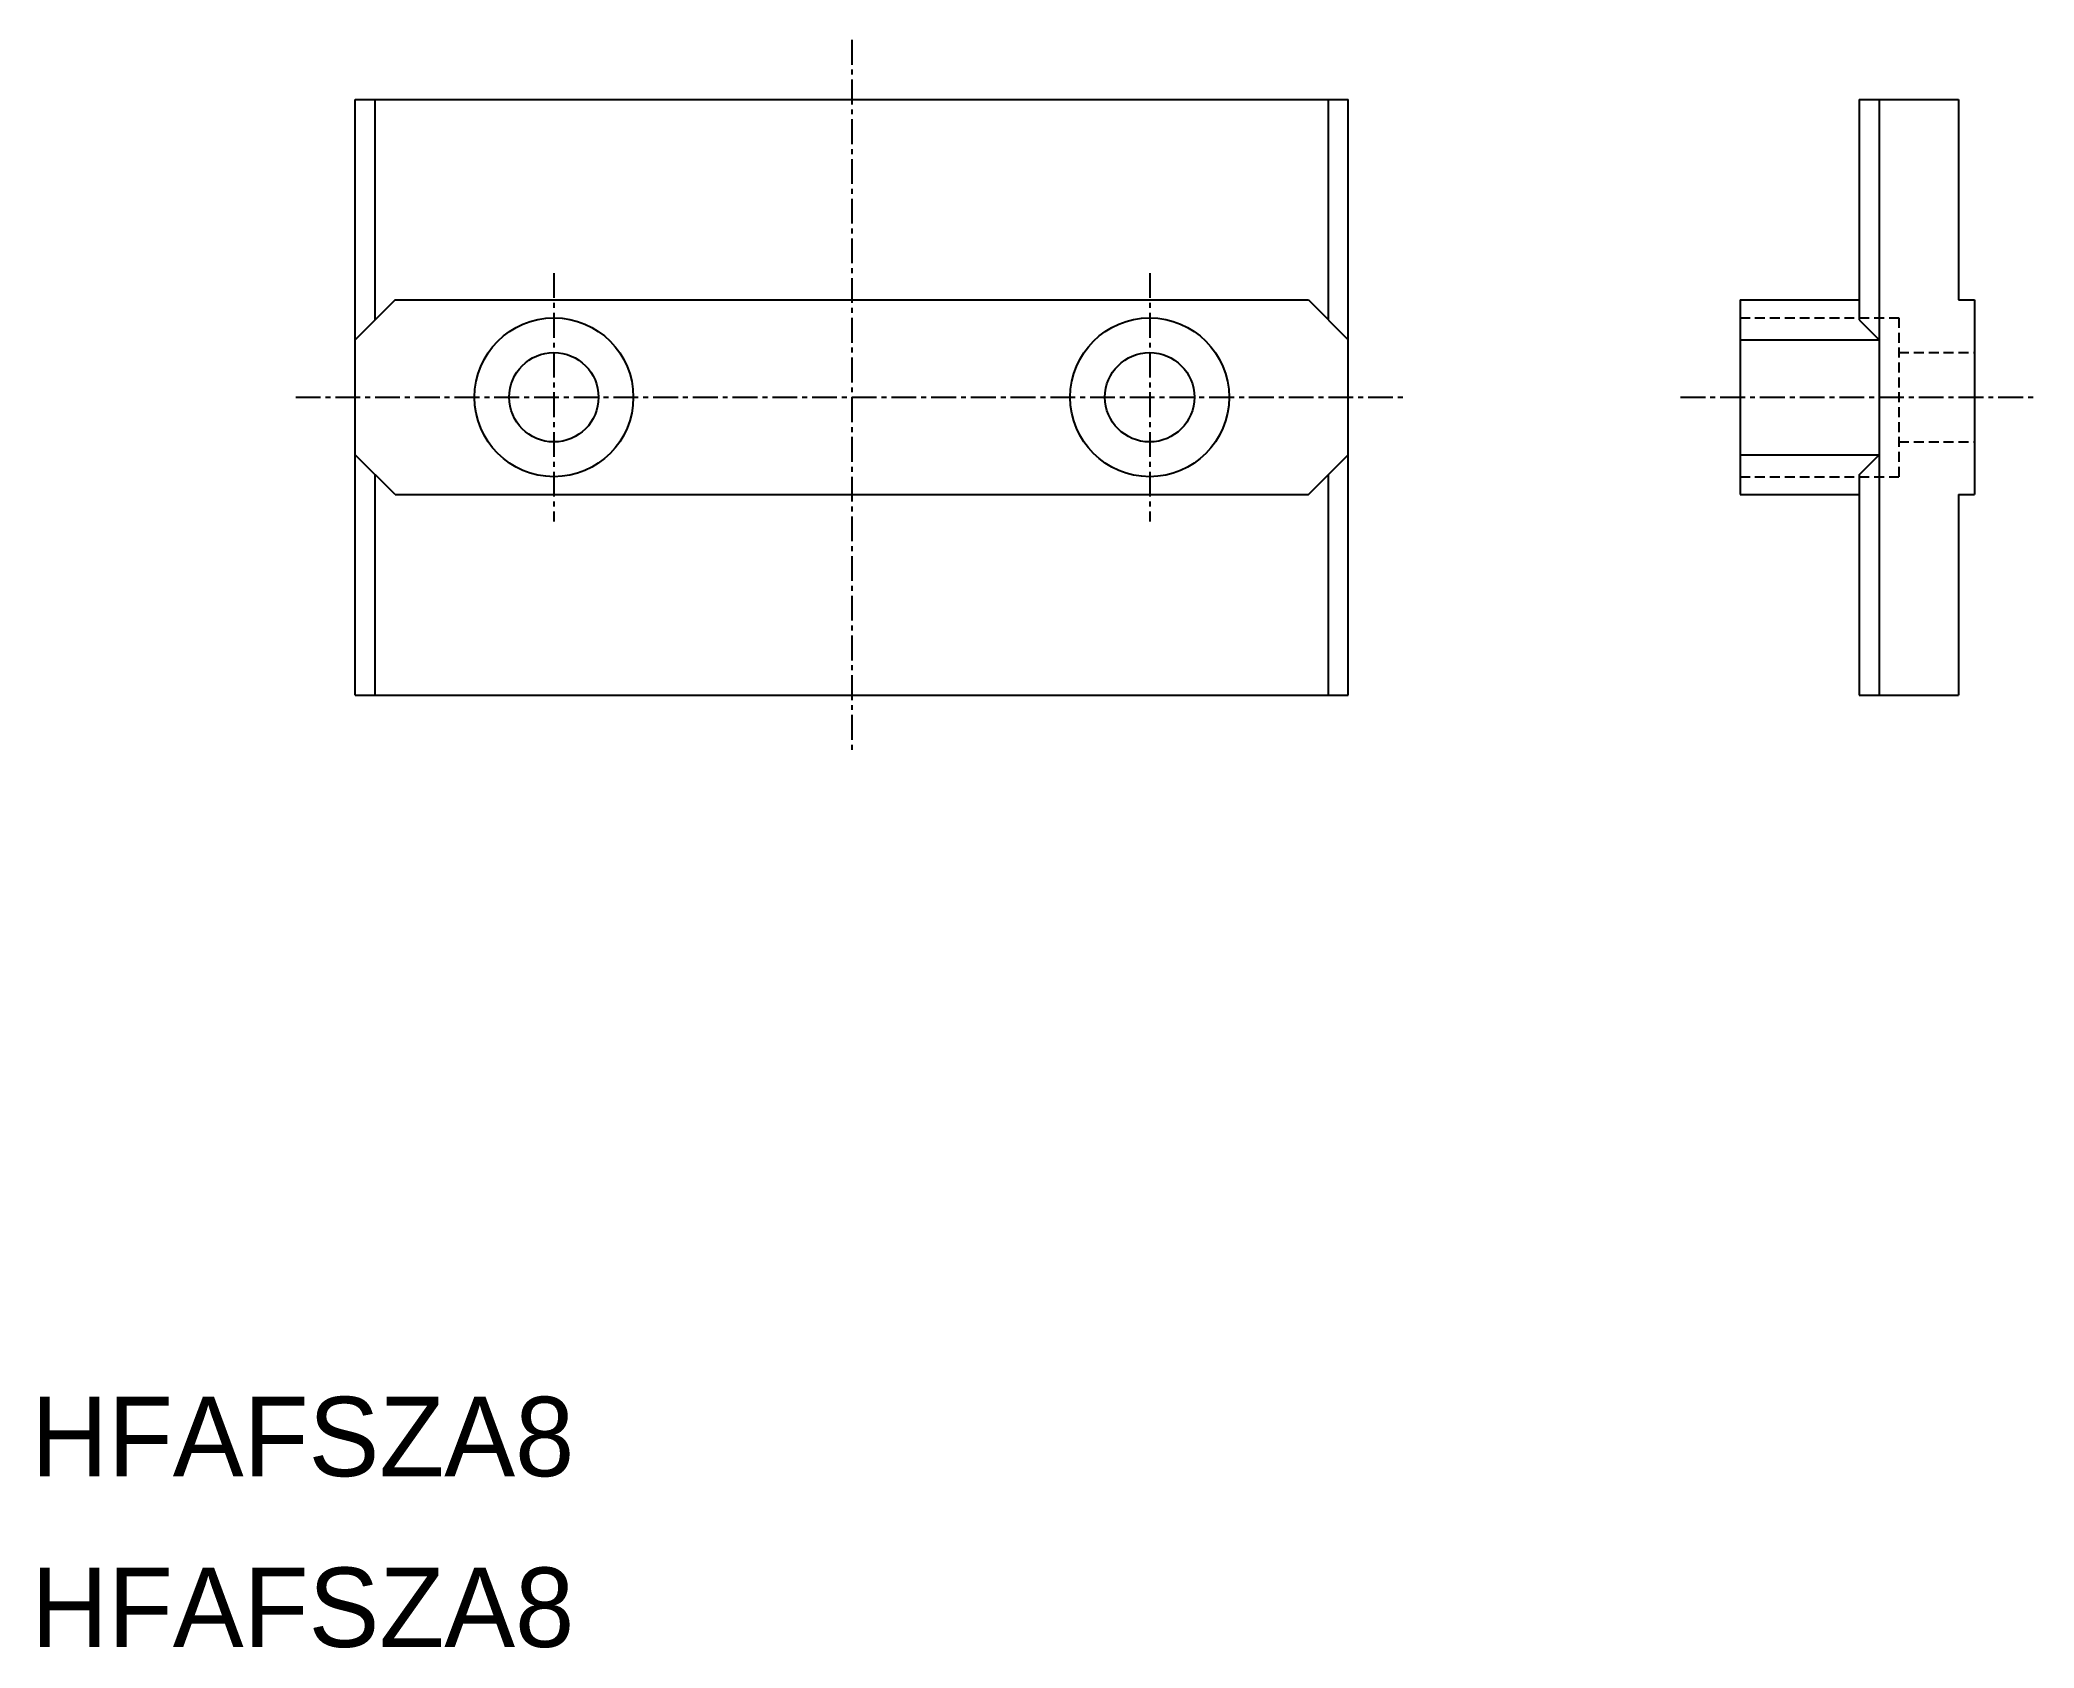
# Model space of a CAD drawing. Extents: x 0 to 101, y 0 to 81.
import ezdxf

# ---------------------------------------------------------------- set-up
doc = ezdxf.new("R2010")
doc.units = 0
doc.linetypes.add('CENTER', pattern=[2, 1.25, -0.25, 0.25, -0.25])
doc.linetypes.add('DASHED', pattern=[0.75, 0.5, -0.25])
doc.layers.get('0').update_dxf_attribs({"linetype": 'CONTINUOUS'})
doc.layers.add('CENTER', color=1, linetype='CENTER')

msp = doc.modelspace()

# ---------------------------------------------------------------- linework, layer by layer
at = {"color": 7, "linetype": 'CONTINUOUS'}
for p, q in [((16.32, 77.94), (66.32, 77.94)), ((16.32, 47.94), (16.32, 77.94)), ((17.32, 66.84), (17.32, 77.94)), ((65.32, 66.84), (65.32, 77.94)), ((66.32, 47.94), (66.32, 77.94)), ((92.05, 77.94), (97.05, 77.94)), ((92.05, 77.94), (92.05, 66.84)), ((93.05, 77.94), (93.05, 47.94)), ((97.05, 77.94), (97.05, 67.84)), ((18.32, 67.84), (16.32, 65.84)), ((18.32, 67.84), (64.32, 67.84)), ((64.32, 67.84), (66.32, 65.84)), ((86.05, 67.84), (86.05, 58.04)), ((86.05, 67.84), (92.05, 67.84)), ((97.05, 67.84), (97.85, 67.84)), ((97.85, 67.84), (97.85, 58.04)), ((92.05, 66.84), (93.05, 65.84)), ((86.05, 65.84), (93.05, 65.84)), ((18.32, 58.04), (16.32, 60.04)), ((64.32, 58.04), (66.32, 60.04)), ((86.05, 60.04), (93.05, 60.04)), ((92.05, 59.04), (93.05, 60.04)), ((17.32, 47.94), (17.32, 59.04)), ((65.32, 47.94), (65.32, 59.04)), ((92.05, 59.04), (92.05, 47.94)), ((18.32, 58.04), (64.32, 58.04)), ((86.05, 58.04), (92.05, 58.04)), ((97.05, 58.04), (97.85, 58.04)), ((97.05, 58.04), (97.05, 47.94)), ((16.32, 47.94), (66.32, 47.94)), ((92.05, 47.94), (97.05, 47.94))]:
    msp.add_line(p, q, dxfattribs=at)
at = {"color": 3, "linetype": 'DASHED'}
for p, q in [((86.05, 66.94), (94.05, 66.94)), ((94.05, 66.94), (94.05, 58.94)), ((94.05, 65.19), (97.85, 65.19)), ((94.05, 60.69), (97.85, 60.69)), ((86.05, 58.94), (94.05, 58.94))]:
    msp.add_line(p, q, dxfattribs=at)
at = {"color": 7, "linetype": 'CONTINUOUS'}
for centre, radius in [((26.32, 62.94), 4), ((56.32, 62.94), 4), ((26.32, 62.94), 2.25), ((56.32, 62.94), 2.25)]:
    msp.add_circle(centre, radius, dxfattribs=at)
at = {"layer": 'CENTER', "color": 1, "linetype": 'CENTER'}
for p, q in [((41.32, 80.94), (41.32, 44.94)), ((26.32, 69.19), (26.32, 56.69)), ((56.32, 69.19), (56.32, 56.69)), ((13.32, 62.94), (69.32, 62.94)), ((83.05, 62.94), (100.85, 62.94))]:
    msp.add_line(p, q, dxfattribs=at)

# ---------------------------------------------------------------- texts
at = {"color": 7, "linetype": 'CONTINUOUS'}
for p in [(0, 8.6), (0, 0)]:
    msp.add_text('HFAFSZA8', height=4, dxfattribs=at).set_placement(p)

doc.saveas('drawing.dxf')
